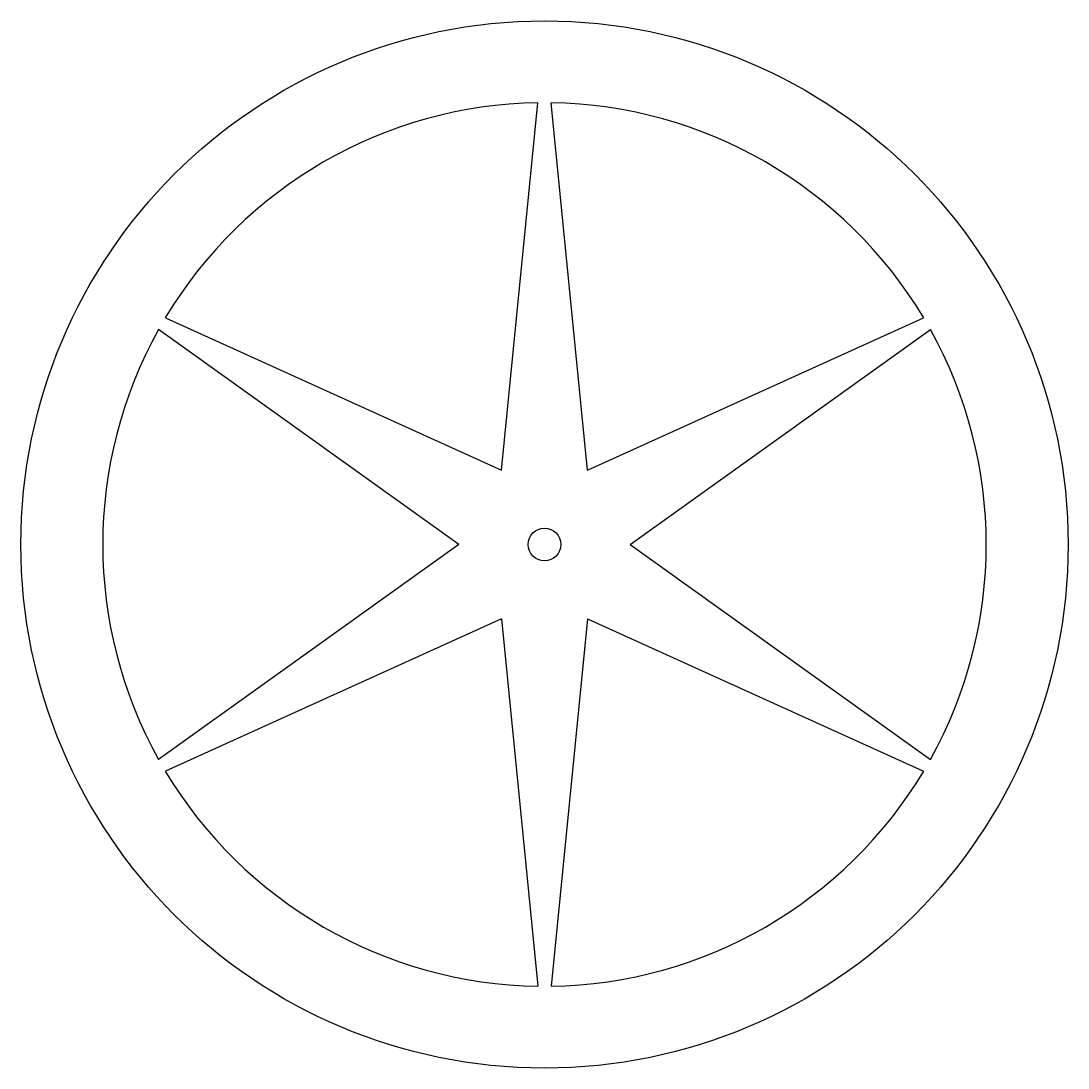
# Model space of a CAD drawing. Extents: x -3 to 3, y -3 to 3.
import ezdxf

# ---------------------------------------------------------------- set-up
doc = ezdxf.new("R2010")
doc.units = 0
doc.header["$MEASUREMENT"] = 0
doc.layers.add('MODELSKETCH_VISIBLE', color=7, linetype='CONTINUOUS')

msp = doc.modelspace()

# ---------------------------------------------------------------- linework, layer by layer
at = {"layer": 'MODELSKETCH_VISIBLE'}
for p, q in [((-0.2456, 0.4254), (-0.0385, 2.531)), ((0.2456, 0.4254), (0.0385, 2.531)), ((-2.1726, 1.2989), (-0.2456, 0.4254)), ((0.2456, 0.4254), (2.1726, 1.2989)), ((-0.4912, 0), (-2.2112, 1.2321)), ((0.4912, 0), (2.2112, 1.2321)), ((-0.4912, 0), (-2.2112, -1.2321)), ((0.4912, 0), (2.2112, -1.2321)), ((-0.2456, -0.4254), (-2.1726, -1.2989)), ((-0.2456, -0.4254), (-0.0385, -2.531)), ((0.2456, -0.4254), (0.0385, -2.531)), ((0.2456, -0.4254), (2.1726, -1.2989))]:
    msp.add_line(p, q, dxfattribs=at)
for radius in [3, 0.0938]:
    msp.add_circle((0, 0), radius, dxfattribs=at)
for start, end in [(90.87243, 149.12757), (30.87243, 89.12757), (150.87243, 209.12757), (330.87243, 29.12757), (210.87243, 269.12757), (270.87243, 329.12757)]:
    msp.add_arc((0, 0), 2.5313, start, end, dxfattribs=at)

doc.saveas('drawing.dxf')
